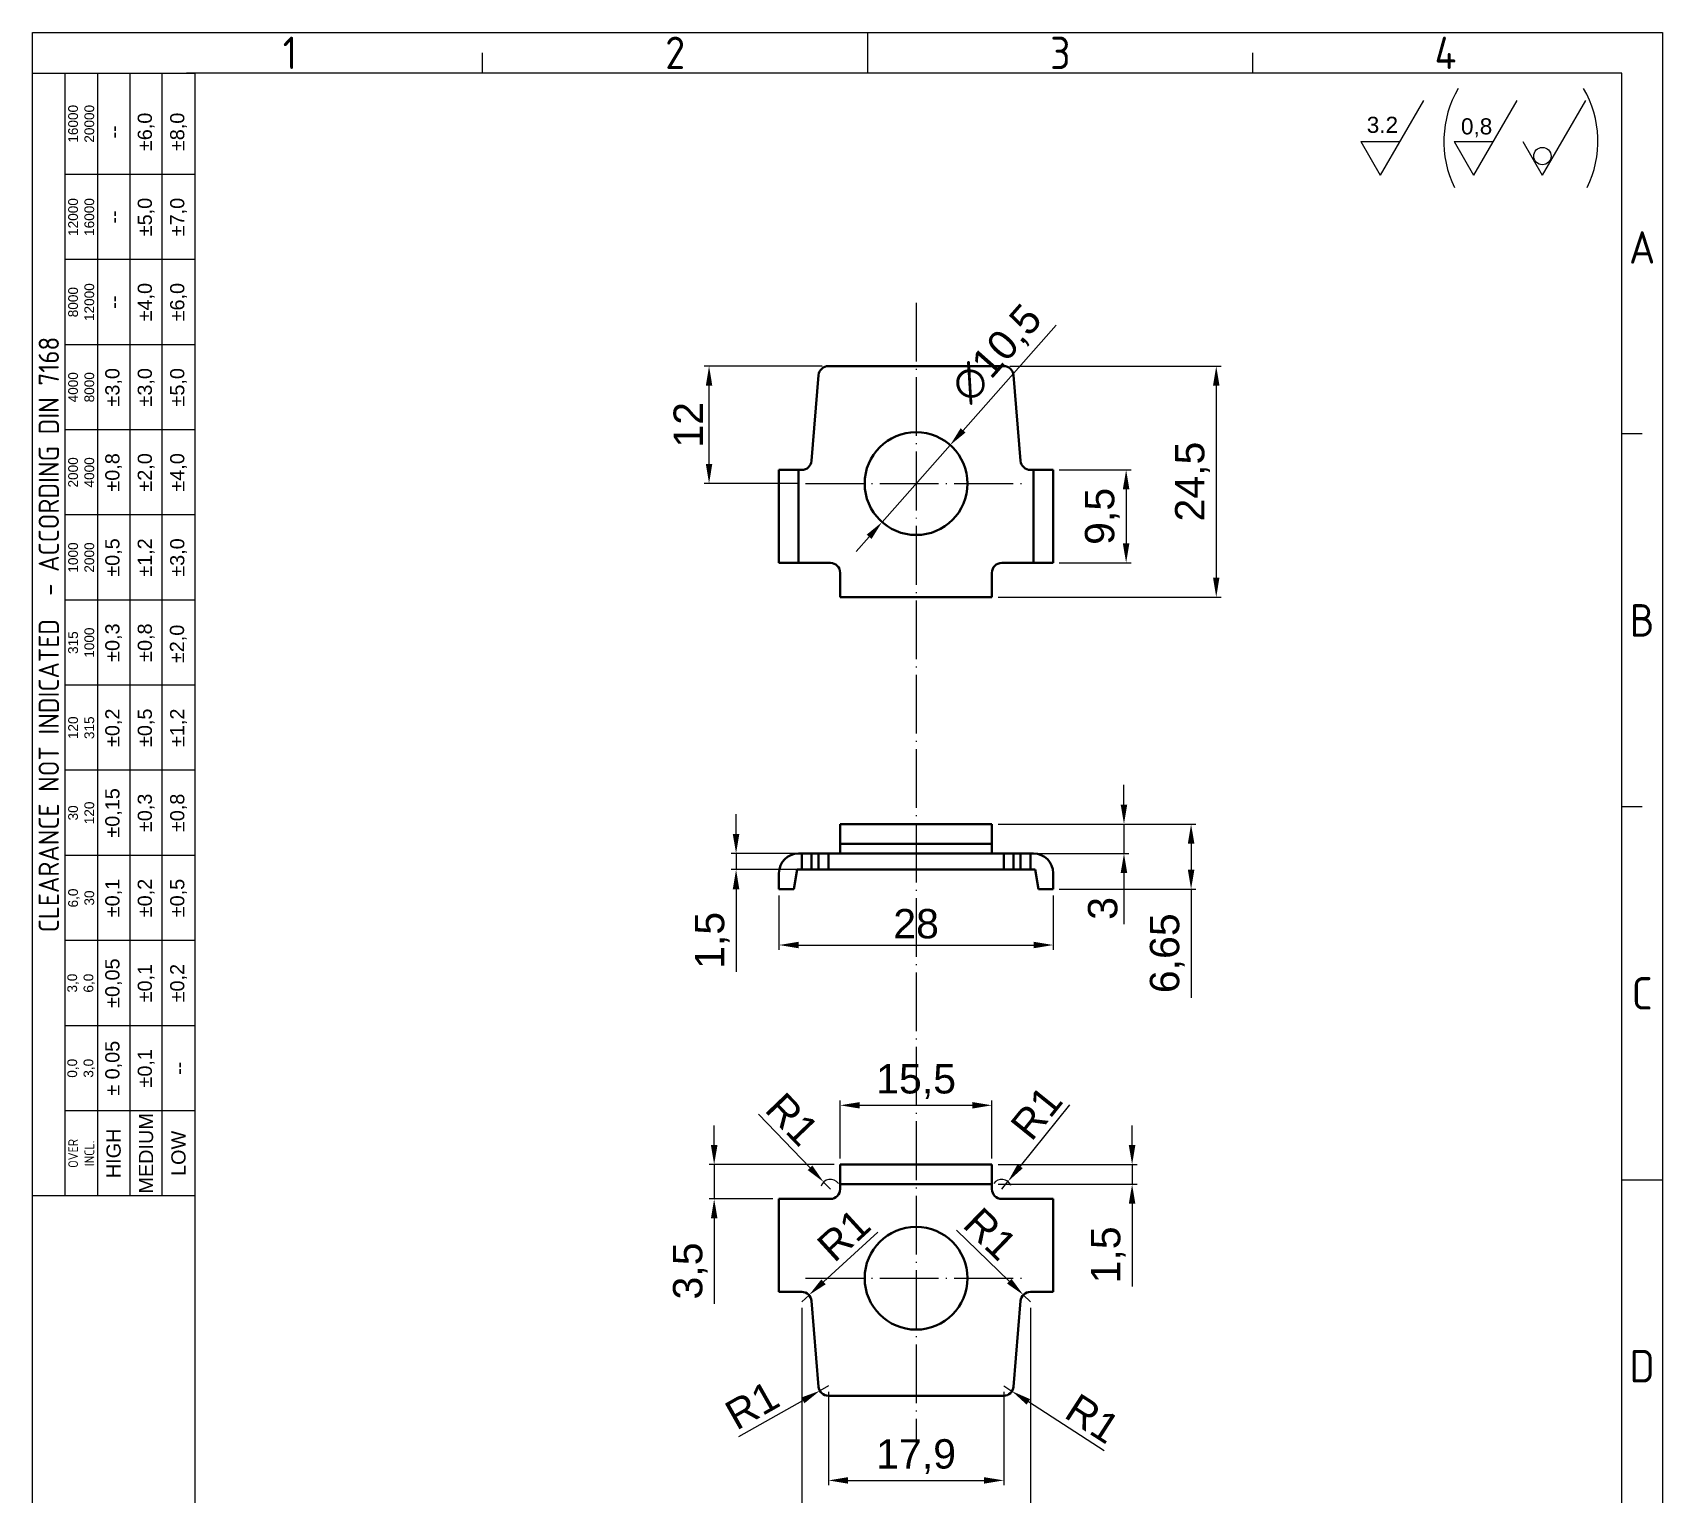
# Model space of a CAD drawing. Header units: millimetres. Extents: x 5003 to 5169, y 1207 to 1440.
# Drawn here: x 5002.6 to 5169, y 1290.3 to 1439.6 of the extents above; entities that cross this region are included whole.
import ezdxf
from ezdxf.enums import TextEntityAlignment as Align

# ---------------------------------------------------------------- set-up
doc = ezdxf.new("R2010")
doc.units = ezdxf.units.MM
doc.linetypes.add('ACAD_ISO04W100', pattern=[30, 24, -3, 0, -3])
for name, color, linetype, lineweight in [('AM_0', 7, 'Continuous', 40), ('AM_4', 1, 'ACAD_ISO04W100', 25), ('AM_5', 1, 'Continuous', 25)]:
    doc.layers.add(name, color=color, linetype=linetype, lineweight=lineweight)
doc.styles.add('ACISOTS', font='isocp.shx', dxfattribs={"height": 1})
doc.styles.get("Standard").update_dxf_attribs({"font": 'arial.ttf'})
doc.dimstyles.new('ISO-25', dxfattribs={"dimtxt": 3, "dimasz": 2, "dimexe": 0.5, "dimexo": 0.625, "dimtad": 1, "dimtxsty": 'Standard', "dimcen": 2, "dimadec": 0, "dimazin": 0, "dimtfac": 1, "dimtmove": 0, "dimatfit": 3, "dimfxl": 1, "dimarcsym": 0})

# ---------------------------------------------------------------- blocks, each defined once
blk = doc.blocks.new('*D44')
at = {"layer": 'AM_5', "color": 0, "lineweight": -2, "ltscale": 0.25, "transparency": 16777216}
for p, q in [((5102.36, 1405.53), (5123.93, 1405.53)), ((5123.43, 1403.53), (5123.43, 1383.93)), ((5101.15, 1381.93), (5123.93, 1381.93))]:
    blk.add_line(p, q, dxfattribs=at)
at = {"layer": 'AM_5', "color": 0, "ltscale": 0.25, "transparency": 16777216}
for points in [[(5123.1, 1403.53), (5123.76, 1403.53), (5123.43, 1405.53)], [(5123.1, 1383.93), (5123.76, 1383.93), (5123.43, 1381.93)]]:
    blk.add_solid(points, dxfattribs=at)
at = {"layer": 'Defpoints', "color": 0, "ltscale": 0.25, "transparency": 16777216}
for p in [(5101.73, 1405.53), (5100.53, 1381.93), (5123.43, 1381.93)]:
    blk.add_point(p, dxfattribs=at)
at = {"layer": 'AM_5', "color": 0, "ltscale": 0.25, "transparency": 16777216, "insert": (5121, 1393.73), "char_height": 3, "attachment_point": 5, "rotation": 90}
blk.add_mtext('24,5', dxfattribs=at)
blk = doc.blocks.new('*D45')
at = {"layer": 'AM_5', "color": 0, "lineweight": -2, "ltscale": 0.25, "transparency": 16777216}
for p, q in [((5107.4, 1394.93), (5114.73, 1394.93)), ((5114.23, 1392.93), (5114.23, 1387.43)), ((5107.4, 1385.43), (5114.73, 1385.43))]:
    blk.add_line(p, q, dxfattribs=at)
at = {"layer": 'AM_5', "color": 0, "ltscale": 0.25, "transparency": 16777216}
for points in [[(5113.89, 1392.93), (5114.56, 1392.93), (5114.23, 1394.93)], [(5113.89, 1387.43), (5114.56, 1387.43), (5114.23, 1385.43)]]:
    blk.add_solid(points, dxfattribs=at)
at = {"layer": 'Defpoints', "color": 0, "ltscale": 0.25, "transparency": 16777216}
for p in [(5106.78, 1394.93), (5106.78, 1385.43), (5114.23, 1385.43)]:
    blk.add_point(p, dxfattribs=at)
at = {"layer": 'AM_5', "color": 0, "ltscale": 0.25, "transparency": 16777216, "insert": (5111.8, 1390.18), "char_height": 3, "attachment_point": 5, "rotation": 90}
blk.add_mtext('9,5', dxfattribs=at)
blk = doc.blocks.new('*D46')
at = {"layer": 'AM_5', "color": 0, "lineweight": -2, "ltscale": 0.25, "transparency": 16777216}
for p, q in [((5083.2, 1405.53), (5071.14, 1405.53)), ((5071.64, 1395.53), (5071.64, 1403.53)), ((5080.85, 1393.53), (5071.14, 1393.53))]:
    blk.add_line(p, q, dxfattribs=at)
at = {"layer": 'AM_5', "color": 0, "ltscale": 0.25, "transparency": 16777216}
for points in [[(5071.31, 1403.53), (5071.97, 1403.53), (5071.64, 1405.53)], [(5071.31, 1395.53), (5071.97, 1395.53), (5071.64, 1393.53)]]:
    blk.add_solid(points, dxfattribs=at)
at = {"layer": 'Defpoints', "color": 0, "ltscale": 0.25, "transparency": 16777216}
for p in [(5071.64, 1405.53), (5083.83, 1405.53), (5081.48, 1393.53)]:
    blk.add_point(p, dxfattribs=at)
at = {"layer": 'AM_5', "color": 0, "ltscale": 0.25, "transparency": 16777216, "insert": (5069.51, 1399.53), "char_height": 3, "attachment_point": 5, "rotation": 90}
blk.add_mtext('12', dxfattribs=at)
blk = doc.blocks.new('*D47')
at = {"layer": 'AM_5', "color": 0, "lineweight": -2, "ltscale": 0.25, "transparency": 16777216}
for p, q in [((5107.07, 1409.7), (5097.58, 1398.96)), ((5089.3, 1389.59), (5096.26, 1397.46)), ((5087.98, 1388.09), (5086.65, 1386.6))]:
    blk.add_line(p, q, dxfattribs=at)
at = {"layer": 'AM_5', "color": 0, "ltscale": 0.25, "transparency": 16777216}
for points in [[(5097.33, 1399.18), (5097.83, 1398.74), (5096.26, 1397.46)], [(5087.73, 1388.31), (5088.23, 1387.87), (5089.3, 1389.59)]]:
    blk.add_solid(points, dxfattribs=at)
at = {"layer": 'Defpoints', "color": 0, "ltscale": 0.25, "transparency": 16777216}
for p in [(5096.26, 1397.46), (5089.3, 1389.59)]:
    blk.add_point(p, dxfattribs=at)
at = {"layer": 'AM_5', "color": 0, "ltscale": 0.25, "transparency": 16777216, "insert": (5101.13, 1406.72), "char_height": 3, "attachment_point": 5, "rotation": 48.5329}
blk.add_mtext('∅10,5', dxfattribs=at)
blk = doc.blocks.new('*D48')
at = {"layer": 'AM_5', "color": 0, "lineweight": -2, "ltscale": 0.25, "transparency": 16777216}
for p, q in [((5085.03, 1324.6), (5085.03, 1330.53)), ((5087.03, 1330.03), (5098.53, 1330.03)), ((5100.53, 1324.6), (5100.53, 1330.53))]:
    blk.add_line(p, q, dxfattribs=at)
at = {"layer": 'AM_5', "color": 0, "ltscale": 0.25, "transparency": 16777216}
for points in [[(5087.03, 1330.36), (5087.03, 1329.7), (5085.03, 1330.03)], [(5098.53, 1330.36), (5098.53, 1329.7), (5100.53, 1330.03)]]:
    blk.add_solid(points, dxfattribs=at)
at = {"layer": 'Defpoints', "color": 0, "ltscale": 0.25, "transparency": 16777216}
for p in [(5100.53, 1330.03), (5085.03, 1323.97), (5100.53, 1323.97)]:
    blk.add_point(p, dxfattribs=at)
at = {"layer": 'AM_5', "color": 0, "ltscale": 0.25, "transparency": 16777216, "insert": (5092.78, 1332.46), "char_height": 3, "attachment_point": 5}
blk.add_mtext('15,5', dxfattribs=at)
blk = doc.blocks.new('*D50')
at = {"layer": 'AM_5', "color": 0, "lineweight": -2, "ltscale": 0.25, "transparency": 16777216}
for p, q in [((5114.84, 1325.97), (5114.84, 1327.97)), ((5101.15, 1323.97), (5115.34, 1323.97)), ((5114.84, 1323.97), (5114.84, 1321.97)), ((5101.15, 1321.97), (5115.34, 1321.97)), ((5114.84, 1319.97), (5114.84, 1311.52))]:
    blk.add_line(p, q, dxfattribs=at)
at = {"layer": 'AM_5', "color": 0, "ltscale": 0.25, "transparency": 16777216}
for points in [[(5114.5, 1325.97), (5115.17, 1325.97), (5114.84, 1323.97)], [(5114.5, 1319.97), (5115.17, 1319.97), (5114.84, 1321.97)]]:
    blk.add_solid(points, dxfattribs=at)
at = {"layer": 'Defpoints', "color": 0, "ltscale": 0.25, "transparency": 16777216}
for p in [(5100.53, 1323.97), (5100.53, 1321.97), (5114.84, 1321.97)]:
    blk.add_point(p, dxfattribs=at)
at = {"layer": 'AM_5', "color": 0, "ltscale": 0.25, "transparency": 16777216, "insert": (5112.41, 1314.75), "char_height": 3, "attachment_point": 5, "rotation": 90}
blk.add_mtext('1,5', dxfattribs=at)
blk = doc.blocks.new('*D51')
at = {"layer": 'AM_5', "color": 0, "lineweight": -2, "ltscale": 0.25, "transparency": 16777216}
for p, q in [((5072.16, 1325.97), (5072.16, 1327.97)), ((5084.4, 1323.97), (5071.66, 1323.97)), ((5072.16, 1323.97), (5072.16, 1320.47)), ((5078.15, 1320.47), (5071.66, 1320.47)), ((5072.16, 1318.47), (5072.16, 1309.74))]:
    blk.add_line(p, q, dxfattribs=at)
at = {"layer": 'AM_5', "color": 0, "ltscale": 0.25, "transparency": 16777216}
for points in [[(5071.83, 1325.97), (5072.5, 1325.97), (5072.16, 1323.97)], [(5071.83, 1318.47), (5072.5, 1318.47), (5072.16, 1320.47)]]:
    blk.add_solid(points, dxfattribs=at)
at = {"layer": 'Defpoints', "color": 0, "ltscale": 0.25, "transparency": 16777216}
for p in [(5085.03, 1323.97), (5072.16, 1320.47), (5078.78, 1320.47)]:
    blk.add_point(p, dxfattribs=at)
at = {"layer": 'AM_5', "color": 0, "ltscale": 0.25, "transparency": 16777216, "insert": (5069.73, 1313.11), "char_height": 3, "attachment_point": 5, "rotation": 90}
blk.add_mtext('3,5', dxfattribs=at)
blk = doc.blocks.new('*D52')
at = {"layer": 'AM_5', "color": 0, "lineweight": -2, "ltscale": 0.25, "transparency": 16777216}
for p, q in [((5078.78, 1351.47), (5078.78, 1345.9)), ((5106.78, 1351.47), (5106.78, 1345.9)), ((5080.78, 1346.4), (5104.78, 1346.4))]:
    blk.add_line(p, q, dxfattribs=at)
at = {"layer": 'AM_5', "color": 0, "ltscale": 0.25, "transparency": 16777216}
for points in [[(5080.78, 1346.73), (5080.78, 1346.07), (5078.78, 1346.4)], [(5104.78, 1346.73), (5104.78, 1346.07), (5106.78, 1346.4)]]:
    blk.add_solid(points, dxfattribs=at)
at = {"layer": 'Defpoints', "color": 0, "ltscale": 0.25, "transparency": 16777216}
for p in [(5078.78, 1352.1), (5106.78, 1352.1), (5106.78, 1346.4)]:
    blk.add_point(p, dxfattribs=at)
at = {"layer": 'AM_5', "color": 0, "ltscale": 0.25, "transparency": 16777216, "insert": (5092.78, 1348.56), "char_height": 3, "attachment_point": 5}
blk.add_mtext('28', dxfattribs=at)
blk = doc.blocks.new('*D53')
at = {"layer": 'AM_5', "color": 0, "lineweight": -2, "ltscale": 0.25, "transparency": 16777216}
for p, q in [((5114.01, 1360.75), (5114.01, 1362.75)), ((5101.15, 1358.75), (5114.51, 1358.75)), ((5114.01, 1358.75), (5114.01, 1355.75)), ((5105.08, 1355.75), (5114.51, 1355.75)), ((5114.01, 1353.75), (5114.01, 1348.53))]:
    blk.add_line(p, q, dxfattribs=at)
at = {"layer": 'AM_5', "color": 0, "ltscale": 0.25, "transparency": 16777216}
for points in [[(5113.67, 1360.75), (5114.34, 1360.75), (5114.01, 1358.75)], [(5113.67, 1353.75), (5114.34, 1353.75), (5114.01, 1355.75)]]:
    blk.add_solid(points, dxfattribs=at)
at = {"layer": 'Defpoints', "color": 0, "ltscale": 0.25, "transparency": 16777216}
for p in [(5100.53, 1358.75), (5104.45, 1355.75), (5114.01, 1355.75)]:
    blk.add_point(p, dxfattribs=at)
at = {"layer": 'AM_5', "color": 0, "ltscale": 0.25, "transparency": 16777216, "insert": (5111.85, 1350.14), "char_height": 3, "attachment_point": 5, "rotation": 90}
blk.add_mtext('3', dxfattribs=at)
blk = doc.blocks.new('*D54')
at = {"layer": 'AM_5', "color": 0, "lineweight": -2, "ltscale": 0.25, "transparency": 16777216}
for p, q in [((5101.15, 1358.75), (5121.36, 1358.75)), ((5120.86, 1356.75), (5120.86, 1354.1)), ((5107.4, 1352.1), (5121.36, 1352.1)), ((5120.86, 1352.1), (5120.86, 1341.02))]:
    blk.add_line(p, q, dxfattribs=at)
at = {"layer": 'AM_5', "color": 0, "ltscale": 0.25, "transparency": 16777216}
for points in [[(5120.53, 1356.75), (5121.2, 1356.75), (5120.86, 1358.75)], [(5120.53, 1354.1), (5121.2, 1354.1), (5120.86, 1352.1)]]:
    blk.add_solid(points, dxfattribs=at)
at = {"layer": 'Defpoints', "color": 0, "ltscale": 0.25, "transparency": 16777216}
for p in [(5100.53, 1358.75), (5106.78, 1352.1), (5120.86, 1352.1)]:
    blk.add_point(p, dxfattribs=at)
at = {"layer": 'AM_5', "color": 0, "ltscale": 0.25, "transparency": 16777216, "insert": (5118.43, 1345.56), "char_height": 3, "attachment_point": 5, "rotation": 90}
blk.add_mtext('6,65', dxfattribs=at)
blk = doc.blocks.new('*D55')
at = {"layer": 'AM_5', "color": 0, "lineweight": -2, "ltscale": 0.25, "transparency": 16777216}
for p, q in [((5074.4, 1357.75), (5074.4, 1359.75)), ((5083.2, 1355.75), (5073.9, 1355.75)), ((5074.4, 1355.75), (5074.4, 1354.1)), ((5083.2, 1354.1), (5073.9, 1354.1)), ((5074.4, 1352.1), (5074.4, 1343.65))]:
    blk.add_line(p, q, dxfattribs=at)
at = {"layer": 'AM_5', "color": 0, "ltscale": 0.25, "transparency": 16777216}
for points in [[(5074.06, 1357.75), (5074.73, 1357.75), (5074.4, 1355.75)], [(5074.06, 1352.1), (5074.73, 1352.1), (5074.4, 1354.1)]]:
    blk.add_solid(points, dxfattribs=at)
at = {"layer": 'Defpoints', "color": 0, "ltscale": 0.25, "transparency": 16777216}
for p in [(5083.83, 1355.75), (5074.4, 1354.1), (5083.83, 1354.1)]:
    blk.add_point(p, dxfattribs=at)
at = {"layer": 'AM_5', "color": 0, "ltscale": 0.25, "transparency": 16777216, "insert": (5071.97, 1346.87), "char_height": 3, "attachment_point": 5, "rotation": 90}
blk.add_mtext('1,5', dxfattribs=at)
blk = doc.blocks.new('*D56')
at = {"layer": 'AM_5', "color": 0, "lineweight": -2, "ltscale": 0.25, "transparency": 16777216}
for p, q in [((5081.11, 1309.35), (5081.11, 1284.87)), ((5104.45, 1309.35), (5104.45, 1284.87)), ((5083.11, 1285.37), (5102.45, 1285.37))]:
    blk.add_line(p, q, dxfattribs=at)
at = {"layer": 'AM_5', "color": 0, "ltscale": 0.25, "transparency": 16777216}
for points in [[(5083.11, 1285.7), (5083.11, 1285.03), (5081.11, 1285.37)], [(5102.45, 1285.7), (5102.45, 1285.03), (5104.45, 1285.37)]]:
    blk.add_solid(points, dxfattribs=at)
at = {"layer": 'Defpoints', "color": 0, "ltscale": 0.25, "transparency": 16777216}
for p in [(5081.11, 1309.97), (5104.45, 1309.97), (5104.45, 1285.37)]:
    blk.add_point(p, dxfattribs=at)
at = {"layer": 'AM_5', "color": 0, "ltscale": 0.25, "transparency": 16777216, "insert": (5092.78, 1287.53), "char_height": 3, "attachment_point": 5}
blk.add_mtext('23', dxfattribs=at)
blk = doc.blocks.new('*D57')
at = {"layer": 'AM_5', "color": 0, "lineweight": -2, "ltscale": 0.25, "transparency": 16777216}
for p, q in [((5083.83, 1300.75), (5083.83, 1291.22)), ((5101.73, 1300.75), (5101.73, 1291.22)), ((5085.83, 1291.72), (5099.73, 1291.72))]:
    blk.add_line(p, q, dxfattribs=at)
at = {"layer": 'AM_5', "color": 0, "ltscale": 0.25, "transparency": 16777216}
for points in [[(5085.83, 1292.05), (5085.83, 1291.39), (5083.83, 1291.72)], [(5099.73, 1292.05), (5099.73, 1291.39), (5101.73, 1291.72)]]:
    blk.add_solid(points, dxfattribs=at)
at = {"layer": 'Defpoints', "color": 0, "ltscale": 0.25, "transparency": 16777216}
for p in [(5083.83, 1301.37), (5101.73, 1301.37), (5101.73, 1291.72)]:
    blk.add_point(p, dxfattribs=at)
at = {"layer": 'AM_5', "color": 0, "ltscale": 0.25, "transparency": 16777216, "insert": (5092.78, 1294.15), "char_height": 3, "attachment_point": 5}
blk.add_mtext('17,9', dxfattribs=at)
blk = doc.blocks.new('*D58')
at = {"layer": 'AM_5', "color": 0, "lineweight": -2, "ltscale": 0.25, "transparency": 16777216}
for p, q in [((5101.73, 1301.37), (5102.57, 1300.83)), ((5111.98, 1294.75), (5104.25, 1299.74))]:
    blk.add_line(p, q, dxfattribs=at)
at = {"layer": 'AM_5', "color": 0, "ltscale": 0.25, "transparency": 16777216}
blk.add_solid([(5104.43, 1300.02), (5104.07, 1299.46), (5102.57, 1300.83)], dxfattribs=at)
at = {"layer": 'Defpoints', "color": 0, "ltscale": 0.25, "transparency": 16777216}
for p in [(5101.73, 1301.37), (5102.57, 1300.83)]:
    blk.add_point(p, dxfattribs=at)
at = {"layer": 'AM_5', "color": 0, "ltscale": 0.25, "transparency": 16777216, "insert": (5110.82, 1298.04), "char_height": 3, "attachment_point": 5, "rotation": 327.1241}
blk.add_mtext('R1', dxfattribs=at)
blk = doc.blocks.new('*D59')
at = {"layer": 'AM_5', "color": 0, "lineweight": -2, "ltscale": 0.25, "transparency": 16777216}
for p, q in [((5074.68, 1296.19), (5081.22, 1299.89)), ((5083.83, 1301.37), (5082.96, 1300.88))]:
    blk.add_line(p, q, dxfattribs=at)
at = {"layer": 'AM_5', "color": 0, "ltscale": 0.25, "transparency": 16777216}
blk.add_solid([(5081.05, 1300.18), (5081.38, 1299.6), (5082.96, 1300.88)], dxfattribs=at)
at = {"layer": 'Defpoints', "color": 0, "ltscale": 0.25, "transparency": 16777216}
for p in [(5082.96, 1300.88), (5083.83, 1301.37)]:
    blk.add_point(p, dxfattribs=at)
at = {"layer": 'AM_5', "color": 0, "ltscale": 0.25, "transparency": 16777216, "insert": (5076.03, 1299.4), "char_height": 3, "attachment_point": 5, "rotation": 29.5517}
blk.add_mtext('R1', dxfattribs=at)
blk = doc.blocks.new('*D60')
at = {"layer": 'AM_5', "color": 0, "lineweight": -2, "ltscale": 0.25, "transparency": 16777216}
for p, q in [((5076.69, 1329.12), (5081.95, 1323.64)), ((5084.03, 1321.47), (5083.34, 1322.19))]:
    blk.add_line(p, q, dxfattribs=at)
blk.add_arc((5084.03, 1321.47), 1, 35.8099, 162.4714, dxfattribs=at)
at = {"layer": 'AM_5', "color": 0, "ltscale": 0.25, "transparency": 16777216}
blk.add_solid([(5082.19, 1323.87), (5081.71, 1323.41), (5083.34, 1322.19)], dxfattribs=at)
at = {"layer": 'Defpoints', "color": 0, "ltscale": 0.25, "transparency": 16777216}
for p in [(5083.34, 1322.19), (5084.03, 1321.47)]:
    blk.add_point(p, dxfattribs=at)
at = {"layer": 'AM_5', "color": 0, "ltscale": 0.25, "transparency": 16777216, "insert": (5080.14, 1328.61), "char_height": 3, "attachment_point": 5, "rotation": 313.8235}
blk.add_mtext('R1', dxfattribs=at)
blk = doc.blocks.new('*D61')
at = {"layer": 'AM_5', "color": 0, "lineweight": -2, "ltscale": 0.25, "transparency": 16777216}
for p, q in [((5108.45, 1330.07), (5103.41, 1323.81)), ((5101.53, 1321.47), (5102.16, 1322.25))]:
    blk.add_line(p, q, dxfattribs=at)
blk.add_arc((5101.53, 1321.47), 1, 22.5112, 144.1901, dxfattribs=at)
at = {"layer": 'AM_5', "color": 0, "ltscale": 0.25, "transparency": 16777216}
blk.add_solid([(5103.15, 1324.02), (5103.67, 1323.6), (5102.16, 1322.25)], dxfattribs=at)
at = {"layer": 'Defpoints', "color": 0, "ltscale": 0.25, "transparency": 16777216}
for p in [(5101.53, 1321.47), (5102.16, 1322.25)]:
    blk.add_point(p, dxfattribs=at)
at = {"layer": 'AM_5', "color": 0, "ltscale": 0.25, "transparency": 16777216, "insert": (5105.07, 1329.26), "char_height": 3, "attachment_point": 5, "rotation": 51.1591}
blk.add_mtext('R1', dxfattribs=at)
blk = doc.blocks.new('*D62')
at = {"layer": 'AM_5', "color": 0, "lineweight": -2, "ltscale": 0.25, "transparency": 16777216}
for p, q in [((5096.91, 1317.29), (5102.3, 1312.06)), ((5104.45, 1309.97), (5103.73, 1310.67))]:
    blk.add_line(p, q, dxfattribs=at)
at = {"layer": 'AM_5', "color": 0, "ltscale": 0.25, "transparency": 16777216}
blk.add_solid([(5102.53, 1312.3), (5102.07, 1311.82), (5103.73, 1310.67)], dxfattribs=at)
at = {"layer": 'Defpoints', "color": 0, "ltscale": 0.25, "transparency": 16777216}
for p in [(5103.73, 1310.67), (5104.45, 1309.97)]:
    blk.add_point(p, dxfattribs=at)
at = {"layer": 'AM_5', "color": 0, "ltscale": 0.25, "transparency": 16777216, "insert": (5100.37, 1316.9), "char_height": 3, "attachment_point": 5, "rotation": 315.8576}
blk.add_mtext('R1', dxfattribs=at)
blk = doc.blocks.new('*D63')
at = {"layer": 'AM_5', "color": 0, "lineweight": -2, "ltscale": 0.25, "transparency": 16777216}
for p, q in [((5088.86, 1317.07), (5083.32, 1312)), ((5081.11, 1309.97), (5081.85, 1310.65))]:
    blk.add_line(p, q, dxfattribs=at)
at = {"layer": 'AM_5', "color": 0, "ltscale": 0.25, "transparency": 16777216}
blk.add_solid([(5083.1, 1312.24), (5083.55, 1311.75), (5081.85, 1310.65)], dxfattribs=at)
at = {"layer": 'Defpoints', "color": 0, "ltscale": 0.25, "transparency": 16777216}
for p in [(5081.11, 1309.97), (5081.85, 1310.65)]:
    blk.add_point(p, dxfattribs=at)
at = {"layer": 'AM_5', "color": 0, "ltscale": 0.25, "transparency": 16777216, "insert": (5085.39, 1316.78), "char_height": 3, "attachment_point": 5, "rotation": 42.488}
blk.add_mtext('R1', dxfattribs=at)

msp = doc.modelspace()

# ---------------------------------------------------------------- linework, layer by layer
at = {"color": 135, "lineweight": 25}
for p, q in [((5002.563, 1206.924), (5002.563, 1439.589)), ((5002.563, 1439.589), (5168.989, 1439.589)), ((5087.846, 1435.449), (5087.846, 1439.589)), ((5168.989, 1439.589), (5168.989, 1206.924)), ((5048.517, 1435.449), (5048.517, 1437.519)), ((5127.176, 1435.449), (5127.176, 1437.519)), ((5005.875, 1320.773), (5005.875, 1435.449)), ((5009.187, 1435.449), (5009.187, 1320.773)), ((5012.499, 1435.449), (5012.499, 1320.773)), ((5015.811, 1320.773), (5015.811, 1435.449)), ((5019.123, 1425.099), (5005.875, 1425.099)), ((5019.123, 1416.405), (5005.875, 1416.405)), ((5019.123, 1407.711), (5005.875, 1407.711)), ((5019.123, 1399.017), (5005.875, 1399.017)), ((5166.919, 1398.603), (5164.849, 1398.603)), ((5019.123, 1390.324), (5005.875, 1390.324)), ((5019.123, 1381.63), (5005.875, 1381.63)), ((5019.123, 1372.936), (5005.875, 1372.936)), ((5019.123, 1364.242), (5005.875, 1364.242)), ((5166.919, 1360.516), (5164.849, 1360.516)), ((5019.123, 1355.548), (5005.875, 1355.548)), ((5019.123, 1346.854), (5005.875, 1346.854)), ((5019.123, 1338.16), (5005.875, 1338.16)), ((5019.123, 1329.466), (5005.875, 1329.466)), ((5164.849, 1322.429), (5168.989, 1322.429))]:
    msp.add_line(p, q, dxfattribs=at)
for p, q in [((5164.849, 1435.449), (5018.295, 1435.449)), ((5019.123, 1435.449), (5019.123, 1211.064)), ((5164.849, 1211.064), (5164.849, 1435.449))]:
    msp.add_line(p, q)
msp.add_lwpolyline([(5019.123, 1435.449), (5019.123, 1320.773), (5002.563, 1320.773), (5002.563, 1435.449)], close=True, dxfattribs=at)
at = {"layer": 'AM_0'}
for p, q in [((5101.734, 1405.527), (5083.826, 1405.527)), ((5082.829, 1404.609), (5082.106, 1395.844)), ((5103.454, 1395.844), (5102.731, 1404.609)), ((5078.78, 1394.927), (5081.109, 1394.927)), ((5078.78, 1385.427), (5078.78, 1394.927)), ((5080.78, 1394.927), (5080.78, 1385.427)), ((5104.451, 1394.927), (5106.78, 1394.927)), ((5104.78, 1385.427), (5104.78, 1394.927)), ((5106.78, 1394.927), (5106.78, 1385.427)), ((5078.78, 1385.427), (5084.03, 1385.427)), ((5101.53, 1385.427), (5106.78, 1385.427)), ((5085.03, 1384.427), (5085.03, 1381.927)), ((5100.53, 1381.927), (5100.53, 1384.427)), ((5085.03, 1381.927), (5100.53, 1381.927)), ((5085.03, 1358.75), (5085.03, 1355.75)), ((5085.03, 1358.75), (5100.53, 1358.75)), ((5100.53, 1358.75), (5100.53, 1355.75)), ((5085.03, 1356.75), (5100.53, 1356.75)), ((5080.78, 1355.75), (5104.78, 1355.75)), ((5081.109, 1354.1), (5081.109, 1355.75)), ((5082.106, 1355.75), (5082.106, 1354.1)), ((5082.829, 1354.1), (5082.829, 1355.75)), ((5083.826, 1355.75), (5083.826, 1354.1)), ((5101.734, 1354.1), (5101.734, 1355.75)), ((5102.731, 1355.75), (5102.731, 1354.1)), ((5103.454, 1354.1), (5103.454, 1355.75)), ((5104.451, 1355.75), (5104.451, 1354.1)), ((5078.78, 1353.75), (5078.78, 1352.1)), ((5080.28, 1352.1), (5080.632, 1354.1)), ((5080.632, 1354.1), (5104.927, 1354.1)), ((5104.927, 1354.1), (5105.28, 1352.1)), ((5106.78, 1353.75), (5106.78, 1352.1)), ((5080.28, 1352.1), (5078.78, 1352.1)), ((5106.78, 1352.1), (5105.28, 1352.1)), ((5085.03, 1323.972), (5100.53, 1323.972)), ((5085.03, 1321.472), (5085.03, 1323.972)), ((5100.53, 1323.972), (5100.53, 1321.472)), ((5100.53, 1321.972), (5085.03, 1321.972)), ((5078.78, 1320.472), (5084.03, 1320.472)), ((5078.78, 1320.472), (5078.78, 1310.972)), ((5101.53, 1320.472), (5106.78, 1320.472)), ((5106.78, 1310.972), (5106.78, 1320.472)), ((5078.78, 1310.972), (5081.109, 1310.972)), ((5082.829, 1301.29), (5082.106, 1310.055)), ((5103.454, 1310.055), (5102.731, 1301.29)), ((5104.451, 1310.972), (5106.78, 1310.972)), ((5101.734, 1300.372), (5083.826, 1300.372))]:
    msp.add_line(p, q, dxfattribs=at)
for centre in [(5092.78, 1393.527), (5092.78, 1312.372)]:
    msp.add_circle(centre, 5.25, dxfattribs=at)
for centre, radius, start, end in [((5083.826, 1404.527), 1, 90, 175.28109), ((5101.734, 1404.527), 1, 4.71891, 90), ((5081.109, 1395.927), 1, 270, 355.28109), ((5104.451, 1395.927), 1, 184.71891, 270), ((5084.03, 1384.427), 1, 0, 90), ((5101.53, 1384.427), 1, 90, 180), ((5080.78, 1353.75), 2, 90, 180), ((5104.78, 1353.75), 2, 0, 90), ((5084.03, 1321.472), 1, 270, 0), ((5101.53, 1321.472), 1, 180, 270), ((5081.109, 1309.972), 1, 4.71891, 90), ((5104.451, 1309.972), 1, 90, 175.28109), ((5083.826, 1301.372), 1, 184.71891, 270), ((5101.734, 1301.372), 1, 270, 355.28109)]:
    msp.add_arc(centre, radius, start, end, dxfattribs=at)
at = {"layer": 'AM_4', "ltscale": 0.25}
for p, q in [((5092.78, 1411.996), (5092.78, 1295.556)), ((5081.477, 1393.527), (5104.083, 1393.527)), ((5081.477, 1312.372), (5104.083, 1312.372))]:
    msp.add_line(p, q, dxfattribs=at)
at = {"layer": 'AM_5'}
for p, q in [((5144.584, 1432.638), (5140.182, 1425.012)), ((5154.118, 1432.638), (5149.716, 1425.012)), ((5161.129, 1432.638), (5156.726, 1425.012)), ((5138.181, 1428.478), (5142.183, 1428.478)), ((5138.181, 1428.478), (5140.182, 1425.012)), ((5147.715, 1428.478), (5151.717, 1428.478)), ((5147.715, 1428.478), (5149.716, 1425.012)), ((5154.725, 1428.478), (5156.726, 1425.012))]:
    msp.add_line(p, q, dxfattribs=at)
msp.add_circle((5156.734, 1426.976), 0.887, dxfattribs=at)
for centre, start, end in [((5157.45, 1428.471), 149.81687, 205.95777), ((5151.624, 1428.471), 334.04223, 30.18313)]:
    msp.add_arc(centre, 10.777, start, end, dxfattribs=at)

# ---------------------------------------------------------------- texts
at = {"color": 135, "lineweight": 25, "style": 'ACISOTS'}
for s, p in [('1', (5028.852, 1437.519)), ('2', (5068.181, 1437.519)), ('3', (5107.511, 1437.519)), ('4', (5146.84, 1437.519)), ('A', (5166.919, 1417.647)), ('B', (5166.919, 1379.56)), ('C', (5166.919, 1341.472)), ('D', (5166.919, 1303.385))]:
    msp.add_text(s, height=3.312, dxfattribs=at).set_placement(p, align=Align.MIDDLE)
at = {"color": 135, "lineweight": 25, "attachment_point": 5, "rotation": 90}
for s, insert, char_height, width in [('16000\\P20000', (5007.531, 1430.274), 0.9936, 10.34986), ('±6,0', (5014.155, 1429.446), 1.449, 8.69388), ('±8,0', (5017.467, 1429.446), 1.449, 8.69388), ('--', (5010.843, 1429.446), 1.449, 8.69388), ('12000\\P16000', (5007.531, 1420.752), 0.9936, 8.69388), ('--', (5010.843, 1420.752), 1.449, 8.69388), ('±5,0', (5014.155, 1420.752), 1.449, 8.69388), ('±7,0', (5017.467, 1420.752), 1.449, 8.69388), ('8000\\P12000', (5007.531, 1412.058), 0.9936, 8.69388), ('±4,0', (5014.155, 1412.058), 1.449, 8.69388), ('±6,0', (5017.467, 1412.058), 1.449, 8.69388), ('--', (5010.843, 1412.058), 1.449, 8.69388), ('{\\Fisocp.shx|c0;CLEARANCE NOT INDICATED  - ACCORDING DIN 7168}', (5004.219, 1378.111), 2.06997, 114.6764), ('4000\\P8000', (5007.531, 1403.364), 0.9936, 8.69388), ('±3,0', (5010.843, 1403.364), 1.449, 8.69388), ('±3,0', (5014.155, 1403.364), 1.449, 8.69388), ('±5,0', (5017.467, 1403.364), 1.449, 8.69388), ('±0,8', (5010.843, 1394.671), 1.449, 8.69388), ('±2,0', (5014.155, 1394.671), 1.449, 8.69388), ('±4,0', (5017.467, 1394.671), 1.449, 8.69388), ('2000\\P4000', (5007.531, 1394.671), 0.9936, 8.69388), ('1000\\P2000', (5007.531, 1385.977), 0.9936, 8.69388), ('±0,5', (5010.843, 1385.977), 1.449, 8.69388), ('±1,2', (5014.155, 1385.977), 1.449, 8.69388), ('±3,0', (5017.467, 1385.977), 1.449, 8.69388), ('315\\P1000', (5007.531, 1377.283), 0.9936, 8.69388), ('±0,3', (5010.843, 1377.283), 1.449, 8.69388), ('±0,8', (5014.155, 1377.283), 1.449, 8.69388), ('±2,0', (5017.44, 1377.153), 1.449, 8.69388), ('120\\P315', (5007.531, 1368.589), 0.9936, 8.69388), ('±0,2', (5010.843, 1368.589), 1.449, 8.69388), ('±0,5', (5014.155, 1368.589), 1.449, 8.69388), ('±1,2', (5017.467, 1368.589), 1.449, 8.69388), ('±0,15', (5010.843, 1359.895), 1.449, 8.69388), ('±0,3', (5014.155, 1359.895), 1.449, 8.69388), ('±0,8', (5017.467, 1359.895), 1.449, 8.69388), ('30\\P120', (5007.531, 1359.895), 0.9936, 8.69388), ('±0,1', (5010.843, 1351.201), 1.449, 8.69388), ('±0,2', (5014.155, 1351.201), 1.449, 8.69388), ('±0,5', (5017.467, 1351.201), 1.449, 8.69388), ('6,0\\P30', (5007.531, 1351.201), 0.9936, 8.69388), ('±0,05', (5010.843, 1342.507), 1.449, 8.69388), ('3,0\\P6,0', (5007.531, 1342.507), 0.9936, 8.69388), ('±0,1', (5014.155, 1342.507), 1.449, 8.69388), ('±0,2', (5017.467, 1342.507), 1.449, 8.69388), ('± 0,05', (5010.843, 1333.813), 1.449, 8.69388), ('\\pt4.79529;±0,1', (5014.155, 1333.813), 1.44898, 8.69388), ('0,0\\P3,0', (5007.531, 1333.813), 0.9936, 8.69388), ('--', (5017.467, 1333.813), 1.449, 8.69388), ('MEDIUM', (5014.155, 1325.12), 1.449, 8.69388), ('{\\Fisocp.shx|c0;OVER\\PINCL.}', (5007.531, 1325.12), 0.99359, 8.69388), ('HIGH', (5010.843, 1325.12), 1.449, 8.69388), ('LOW', (5017.467, 1325.12), 1.449, 8.69388)]:
    msp.add_mtext(s, dxfattribs=dict(at, insert=insert, char_height=char_height, width=width))
at = {"layer": 'AM_5', "char_height": 1.6471, "attachment_point": 1}
for s, insert in [('3.2', (5138.799, 1430.995)), ('0,8', (5148.419, 1430.836))]:
    msp.add_mtext_dynamic_manual_height_columns(s, width=18.23779, gutter_width=12.5, heights=[0], dxfattribs=dict(at, insert=insert))

# ---------------------------------------------------------------- dimensions: what is measured, and where the dimension line sits
at = {"layer": 'AM_5', "ltscale": 0.25}
dim = msp.add_diameter_dim_2p(p1=(5089.303, 1389.593), p2=(5096.256, 1397.461), dimstyle='ISO-25', dxfattribs=at)
dim.commit()
dim.dimension.update_dxf_attribs({"geometry": '*D47', "text_midpoint": (5101.131, 1406.718)})
for base, p1, p2, picture, middle in [((5071.641, 1405.527), (5081.477, 1393.527), (5083.826, 1405.527), '*D46', (5069.51, 1399.527)), ((5114.227, 1385.427), (5106.78, 1394.927), (5106.78, 1385.427), '*D45', (5111.799, 1390.177)), ((5114.006, 1355.75), (5100.53, 1358.75), (5104.451, 1355.75), '*D53', (5111.849, 1350.142)), ((5120.863, 1352.1), (5100.53, 1358.75), (5106.78, 1352.1), '*D54', (5118.435, 1345.559)), ((5072.163, 1320.472), (5085.03, 1323.972), (5078.78, 1320.472), '*D51', (5069.735, 1313.106))]:
    dim = msp.add_linear_dim(base=base, p1=p1, p2=p2, angle=90, dimstyle='ISO-25', dxfattribs=at)
    dim.commit()
    dim.dimension.update_dxf_attribs({"geometry": picture, "text_midpoint": middle})
for base, p1, p2, text, picture, middle in [((5123.429, 1381.927), (5101.734, 1405.527), (5100.53, 1381.927), '24,5', '*D44', (5121.001, 1393.727)), ((5074.398, 1354.1), (5083.826, 1355.75), (5083.826, 1354.1), '1,5', '*D55', (5071.97, 1346.874)), ((5114.837, 1321.972), (5100.53, 1323.972), (5100.53, 1321.972), '1,5', '*D50', (5112.409, 1314.746))]:
    dim = msp.add_linear_dim(base=base, p1=p1, p2=p2, angle=90, text=text, dimstyle='ISO-25', dxfattribs=at)
    dim.commit()
    dim.dimension.update_dxf_attribs({"geometry": picture, "text_midpoint": middle})
for base, p1, p2, picture, middle in [((5106.78, 1346.4), (5078.78, 1352.1), (5106.78, 1352.1), '*D52', (5092.78, 1348.557)), ((5100.53, 1330.029), (5085.03, 1323.972), (5100.53, 1323.972), '*D48', (5092.78, 1332.457))]:
    dim = msp.add_linear_dim(base=base, p1=p1, p2=p2, dimstyle='ISO-25', dxfattribs=at)
    dim.commit()
    dim.dimension.update_dxf_attribs({"geometry": picture, "text_midpoint": middle})
for center, mpoint, picture, middle in [((5084.03, 1321.472), (5083.337, 1322.194), '*D60', (5078.598, 1327.132)), ((5101.53, 1321.472), (5102.157, 1322.251), '*D61', (5106.726, 1327.926)), ((5101.734, 1301.372), (5102.574, 1300.83), '*D58', (5109.666, 1296.246))]:
    dim = msp.add_radius_dim(center=center, mpoint=mpoint, dimstyle='ISO-25', dxfattribs=at)
    dim.commit()
    dim.dimension.update_dxf_attribs({"geometry": picture, "text_midpoint": middle, "dimtype": 164})
for center, mpoint, picture, middle in [((5081.109, 1309.972), (5081.846, 1310.648), '*D63', (5085.388, 1316.781)), ((5104.451, 1309.972), (5103.733, 1310.669), '*D62', (5100.37, 1316.902)), ((5083.826, 1301.372), (5082.956, 1300.879), '*D59', (5076.029, 1299.402))]:
    dim = msp.add_radius_dim(center=center, mpoint=mpoint, dimstyle='ISO-25', dxfattribs=at)
    dim.commit()
    dim.dimension.update_dxf_attribs({"geometry": picture, "text_midpoint": middle})
for base, p1, p2, text, picture, middle in [((5104.451, 1285.368), (5081.109, 1309.972), (5104.451, 1309.972), '23', '*D56', (5092.78, 1287.526)), ((5101.734, 1291.72), (5083.826, 1301.372), (5101.734, 1301.372), '17,9', '*D57', (5092.78, 1294.148))]:
    dim = msp.add_linear_dim(base=base, p1=p1, p2=p2, text=text, dimstyle='ISO-25', dxfattribs=at)
    dim.commit()
    dim.dimension.update_dxf_attribs({"geometry": picture, "text_midpoint": middle})

doc.saveas('drawing.dxf')
